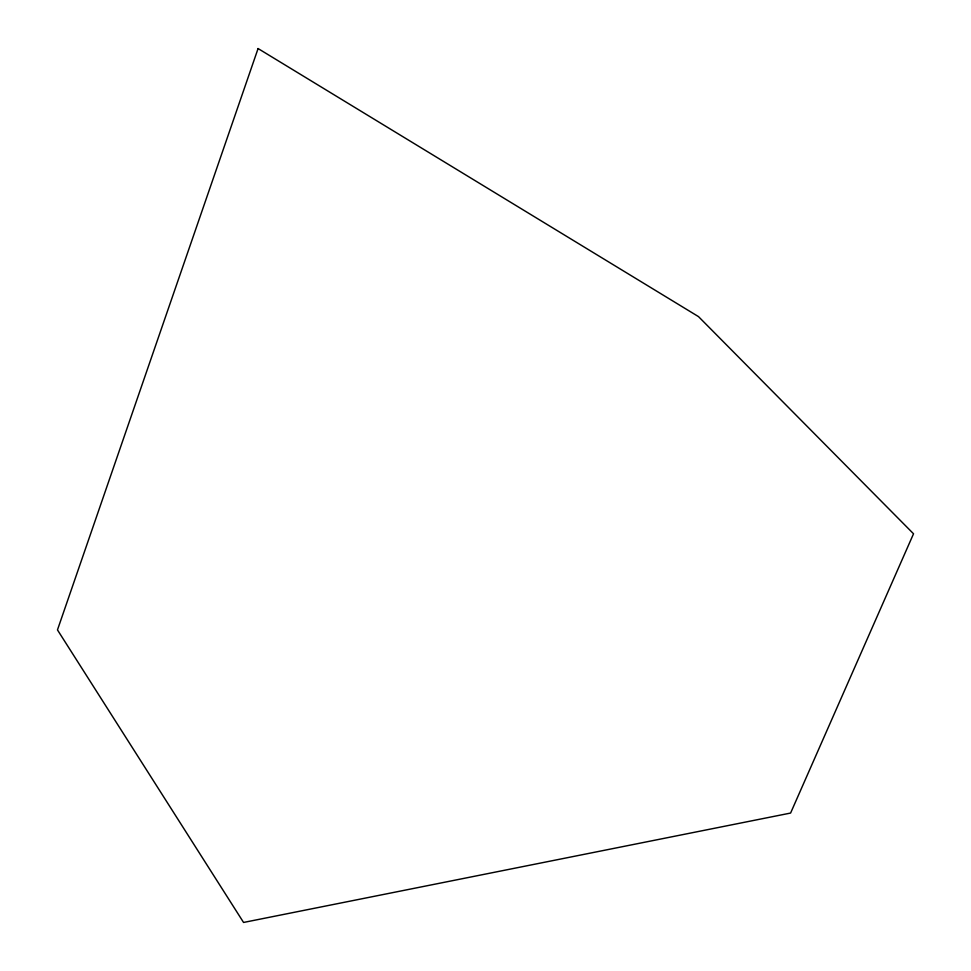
<?xml version="1.0" encoding="UTF-8"?>
<svg xmlns="http://www.w3.org/2000/svg" width="971" height="971" viewBox="0 0 971 971"><rect width="100%" height="100%" fill="white"/><g stroke="black" fill="none" stroke-linecap="round" stroke-linejoin="round"><path stroke-width="1.46" d="M258.08 48.55L57.471 629.912L243.563 922.45L790.6 813.055L913.529 533.783L698.501 316.619L258.08 48.55"/></g></svg>
